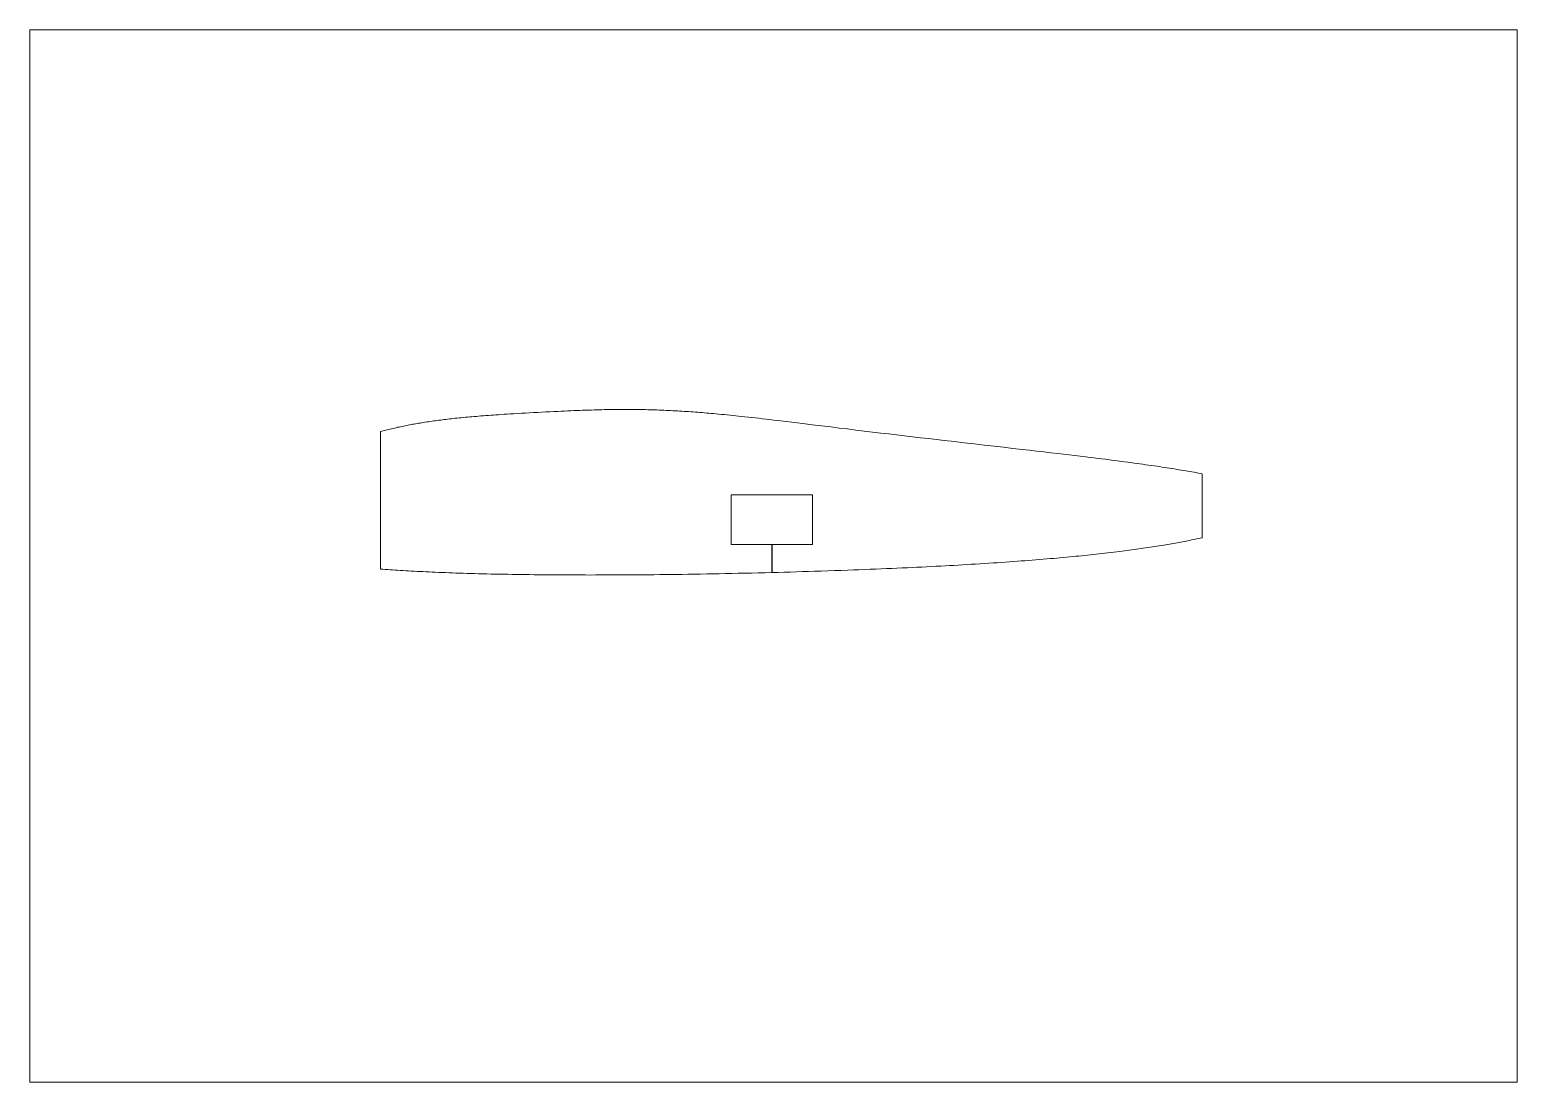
# Paper-space layout 'Sheet' of a CAD drawing. Header units: millimetres. Extents: x 0 to 420, y 0 to 297.
# The model-space entities are those that its viewports show. They can reach past a viewport. Long polylines and large blocks are cut down to what shows.
import ezdxf

# ---------------------------------------------------------------- set-up
doc = ezdxf.new("R2010")
doc.units = ezdxf.units.MM
doc.layers.add('Geometries', color=7, linetype='Continuous')

msp = doc.modelspace()

# ---------------------------------------------------------------- linework, layer by layer
at = {"layer": 'Geometries', "linetype": 'Continuous', "lineweight": 13}
for p, q in [((99, 144.82), (99, 183.63)), ((331, 171.7), (331, 153.66)), ((198, 165.73), (198, 151.73)), ((221, 165.73), (198, 165.73)), ((221, 151.73), (221, 165.73)), ((198, 151.73), (209.5, 151.73)), ((209.5, 143.83), (209.5, 151.73)), ((209.6, 143.84), (209.6, 151.73)), ((209.6, 151.73), (221, 151.73))]:
    msp.add_line(p, q, dxfattribs=at)
at = {"layer": 'Geometries', "linetype": 'Continuous', "lineweight": 13, "flags": 128}
for points in [[(331, 171.7), (330.43, 171.81), (329.87, 171.92), (329.3, 172.02), (328.73, 172.12), (328.16, 172.22), (327.59, 172.32), (327.02, 172.42), (326.4, 172.53), (325.77, 172.64), (325.14, 172.74), (324.52, 172.85), (323.89, 172.95), (323.19, 173.06), (322.49, 173.17), (321.79, 173.28), (321.09, 173.39), (320.39, 173.5), (319.69, 173.6), (318.99, 173.71), (318.29, 173.81), (317.49, 173.93), (316.68, 174.05), (315.88, 174.16), (315.08, 174.27), (314.28, 174.39), (313.48, 174.5), (312.67, 174.61), (311.79, 174.73), (310.91, 174.85), (310.02, 174.97), (309.14, 175.08), (308.26, 175.2), (307.13, 175.35), (306.01, 175.49), (304.88, 175.64), (303.76, 175.78), (302.63, 175.92), (301.53, 176.06), (300.42, 176.2), (299.32, 176.33), (298.21, 176.47), (296.63, 176.66), (295.05, 176.85), (293.47, 177.04), (291.89, 177.23), (290.31, 177.41), (288.3, 177.65), (286.29, 177.88), (284.28, 178.12), (282.26, 178.35), (280.25, 178.58), (277.62, 178.88), (274.98, 179.18), (272.35, 179.48), (269.52, 179.8), (266.7, 180.12), (263.88, 180.45), (261.06, 180.77), (258.23, 181.1), (255.99, 181.36), (253.74, 181.62), (251.5, 181.88), (249.25, 182.14), (247.01, 182.4), (244.76, 182.67), (242.52, 182.93), (240.27, 183.2), (237.92, 183.48), (235.57, 183.77), (233.22, 184.05), (230.87, 184.34), (228.52, 184.62), (226.17, 184.91), (223.54, 185.23), (220.9, 185.55), (218.27, 185.88), (216.72, 186.06), (215.17, 186.25), (213.62, 186.44), (212.07, 186.63), (211.03, 186.75), (210, 186.87), (208.96, 186.99), (207.93, 187.12), (206.89, 187.24), (205.86, 187.35), (204.88, 187.47), (203.91, 187.57), (202.93, 187.68), (201.95, 187.79), (200.98, 187.89), (200.16, 187.98), (199.35, 188.07), (198.53, 188.15), (197.72, 188.23), (196.9, 188.32), (196.1, 188.39), (195.3, 188.47), (194.5, 188.55), (193.7, 188.62), (193.06, 188.68), (192.41, 188.74), (191.77, 188.79), (191.13, 188.85), (190.49, 188.9), (189.86, 188.95), (189.23, 189), (188.6, 189.05), (187.97, 189.1), (187.33, 189.15), (186.68, 189.19), (186.04, 189.24), (185.4, 189.28), (184.76, 189.32), (184.13, 189.36), (183.5, 189.4), (182.86, 189.44), (182.23, 189.47), (181.59, 189.51), (180.94, 189.54), (180.3, 189.57), (179.66, 189.6), (179.01, 189.63), (178.37, 189.66), (177.72, 189.68), (177.08, 189.71), (176.44, 189.73), (175.79, 189.75), (175.15, 189.77), (174.5, 189.79), (173.87, 189.8), (173.24, 189.81), (172.61, 189.83), (171.98, 189.84), (171.33, 189.85), (170.69, 189.85), (170.04, 189.86), (169.4, 189.86), (168.75, 189.86), (168.11, 189.87), (167.46, 189.86), (166.82, 189.86), (166.17, 189.86), (165.52, 189.85), (164.88, 189.84), (164.23, 189.84), (163.59, 189.83), (162.94, 189.81), (162.23, 189.8), (161.53, 189.78), (160.82, 189.77), (160.11, 189.75), (159.4, 189.73), (158.58, 189.7), (157.76, 189.68), (156.93, 189.65), (156.11, 189.62), (155.29, 189.59), (154.47, 189.56), (153.65, 189.52), (152.75, 189.48), (151.85, 189.44), (150.95, 189.4), (150.04, 189.36), (149.14, 189.32), (147.99, 189.27), (146.84, 189.21), (145.69, 189.15), (144.54, 189.09), (143.39, 189.03), (142.24, 188.97), (141.09, 188.9), (139.96, 188.84), (138.83, 188.78), (137.71, 188.71), (136.58, 188.65), (135.69, 188.59), (134.81, 188.54), (133.92, 188.48), (133.04, 188.42), (132.33, 188.37), (131.62, 188.33), (130.91, 188.28), (130.21, 188.23), (129.5, 188.18), (128.8, 188.12), (128.11, 188.07), (127.41, 188.02), (126.72, 187.96), (126.1, 187.91), (125.49, 187.86), (124.87, 187.8), (124.26, 187.75), (123.65, 187.69), (123.03, 187.64), (122.42, 187.58), (121.8, 187.52), (121.25, 187.46), (120.7, 187.41), (120.15, 187.35), (119.6, 187.29), (119.05, 187.23), (118.5, 187.17), (117.95, 187.1), (117.47, 187.05), (116.99, 186.99), (116.51, 186.93), (116.03, 186.87), (115.55, 186.81), (115.07, 186.74), (114.59, 186.68), (114.11, 186.61), (113.6, 186.54), (113.1, 186.47), (112.6, 186.4), (112.1, 186.32), (111.59, 186.24), (111.09, 186.16), (110.66, 186.1), (110.24, 186.03), (109.81, 185.95), (109.38, 185.88), (108.95, 185.81), (108.53, 185.73), (108.11, 185.66), (107.69, 185.58), (107.27, 185.5), (106.85, 185.42), (106.42, 185.34), (105.99, 185.25), (105.57, 185.16), (105.14, 185.08), (104.71, 184.99), (104.29, 184.9), (103.86, 184.81), (103.44, 184.71), (103.01, 184.62), (102.59, 184.52), (102.17, 184.42), (101.74, 184.32), (101.32, 184.22), (100.93, 184.13), (100.55, 184.03), (100.16, 183.93), (99.77, 183.83), (99.39, 183.73), (99, 183.63)], [(209.6, 143.84), (211.31, 143.88), (213.03, 143.93), (214.74, 143.98), (216.45, 144.03), (218.16, 144.08), (219.88, 144.13), (221.59, 144.18), (223.47, 144.24), (225.35, 144.31), (227.24, 144.37), (229.12, 144.44), (231, 144.5), (232.57, 144.56), (234.14, 144.62), (235.71, 144.68), (237.28, 144.74), (238.85, 144.81), (240.42, 144.87), (241.9, 144.93), (243.38, 145), (244.86, 145.06), (246.34, 145.13), (247.82, 145.19), (249.16, 145.26), (250.51, 145.32), (251.85, 145.39), (253.19, 145.45), (254.54, 145.52), (255.88, 145.59), (257.23, 145.66), (258.46, 145.73), (259.69, 145.79), (260.92, 145.86), (262.16, 145.93), (263.39, 146), (264.62, 146.07), (265.85, 146.15), (267.08, 146.22), (268.31, 146.3), (269.55, 146.37), (270.78, 146.45), (272.01, 146.53), (273.17, 146.61), (274.33, 146.69), (275.49, 146.77), (276.65, 146.85), (277.81, 146.94), (278.86, 147.01), (279.92, 147.09), (280.97, 147.17), (282.02, 147.25), (283.07, 147.33), (284.11, 147.42), (285.14, 147.5), (286.17, 147.59), (287.21, 147.67), (288.13, 147.75), (289.05, 147.83), (289.97, 147.91), (290.89, 148), (291.81, 148.08), (292.74, 148.17), (293.66, 148.25), (294.58, 148.34), (295.4, 148.42), (296.23, 148.5), (297.05, 148.59), (297.88, 148.67), (298.7, 148.76), (299.51, 148.84), (300.32, 148.93), (301.13, 149.02), (301.94, 149.11), (302.77, 149.2), (303.59, 149.29), (304.42, 149.39), (305.25, 149.48), (306.07, 149.58), (306.9, 149.68), (307.72, 149.78), (308.41, 149.87), (309.09, 149.96), (309.78, 150.05), (310.46, 150.14), (311.15, 150.23), (311.83, 150.32), (312.48, 150.41), (313.12, 150.5), (313.77, 150.59), (314.41, 150.68), (315.06, 150.77), (315.7, 150.87), (316.35, 150.97), (316.99, 151.06), (317.63, 151.16), (318.28, 151.26), (318.91, 151.36), (319.54, 151.47), (320.17, 151.57), (320.8, 151.67), (321.34, 151.77), (321.87, 151.86), (322.41, 151.95), (322.94, 152.04), (323.48, 152.14), (324.01, 152.24), (324.52, 152.33), (325.02, 152.42), (325.52, 152.52), (326.02, 152.62), (326.53, 152.71), (327.03, 152.81), (327.53, 152.91), (328.03, 153.02), (328.53, 153.12), (329.04, 153.23), (329.53, 153.33), (330.02, 153.44), (330.51, 153.55), (331, 153.66)], [(99, 144.82), (99.69, 144.77), (100.39, 144.72), (101.08, 144.67), (101.78, 144.62), (102.47, 144.57), (103.16, 144.53), (103.86, 144.48), (104.62, 144.43), (105.39, 144.39), (106.15, 144.34), (106.91, 144.3), (107.68, 144.25), (108.53, 144.21), (109.38, 144.16), (110.24, 144.12), (111.09, 144.08), (111.94, 144.04), (112.8, 144), (113.65, 143.96), (114.5, 143.92), (115.48, 143.88), (116.45, 143.84), (117.43, 143.8), (118.4, 143.77), (119.38, 143.73), (120.35, 143.7), (121.33, 143.67), (122.4, 143.63), (123.48, 143.6), (124.55, 143.57), (125.62, 143.54), (126.7, 143.51), (127.9, 143.48), (129.1, 143.45), (130.3, 143.42), (131.5, 143.4), (132.7, 143.37), (133.9, 143.35), (135.04, 143.33), (136.17, 143.31), (137.3, 143.29), (138.43, 143.27), (139.57, 143.26), (141.01, 143.24), (142.46, 143.22), (143.9, 143.21), (145.35, 143.19), (146.79, 143.18), (148.24, 143.17), (149.68, 143.16), (151.13, 143.15), (152.57, 143.15), (154.02, 143.14), (155.46, 143.14), (156.91, 143.14), (158.35, 143.13), (159.8, 143.14), (161.39, 143.14), (162.97, 143.14), (164.56, 143.15), (166.15, 143.15), (167.74, 143.16), (169.43, 143.17), (171.11, 143.18), (172.8, 143.2), (174.49, 143.21), (176.17, 143.23), (177.86, 143.24), (179.45, 143.26), (181.04, 143.28), (182.63, 143.3), (184.21, 143.32), (185.8, 143.35), (187.58, 143.38), (189.35, 143.4), (191.13, 143.43), (192.9, 143.47), (194.67, 143.5), (196.45, 143.53), (198.22, 143.57), (199.99, 143.61), (201.89, 143.65), (203.8, 143.69), (205.7, 143.74), (207.6, 143.79), (209.5, 143.83)]]:
    msp.add_lwpolyline(points, dxfattribs=at)

psp = doc.layouts.new('Sheet')

# ---------------------------------------------------------------- viewports
at = {"layer": '0'}
psp.add_viewport(center=(210, 148.5), size=(420, 297), view_center_point=(210, 148.5), view_height=297, dxfattribs=at)

doc.saveas('drawing.dxf')
